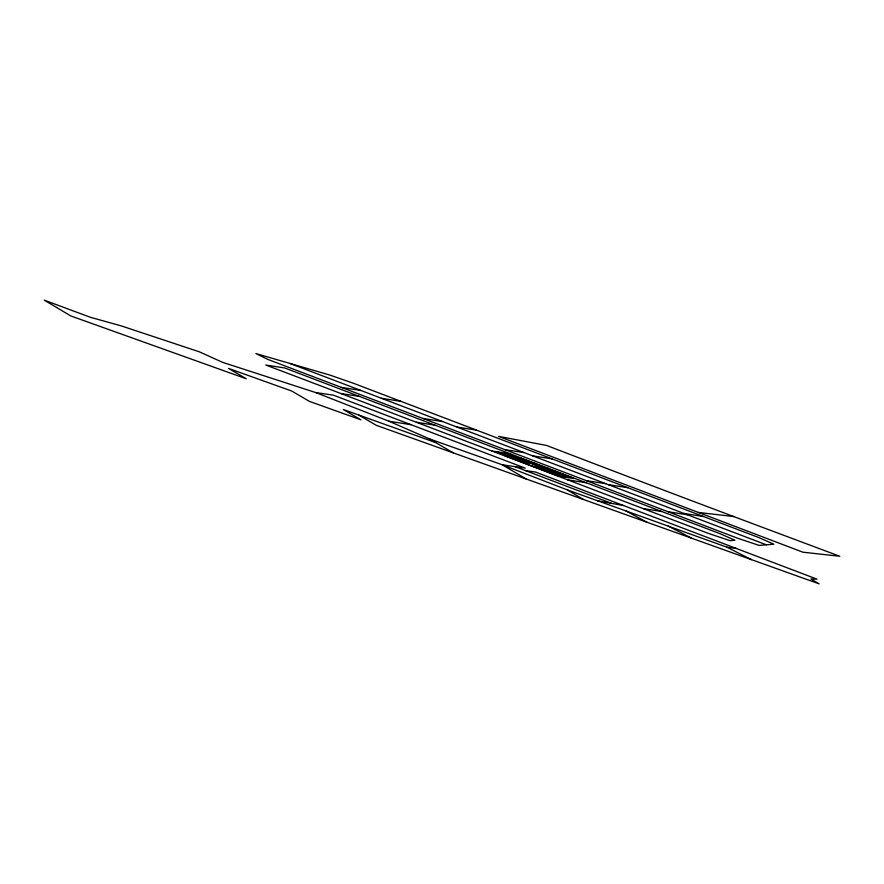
<?xml version="1.0" encoding="UTF-8"?>
<svg xmlns="http://www.w3.org/2000/svg" width="884" height="884" viewBox="0 0 884 884"><rect width="100%" height="100%" fill="white"/><g stroke="black" fill="none" stroke-linecap="round" stroke-linejoin="round"><path stroke-width="1.33" d="M766.373 544.82L773.865 544.19L758.428 537.428L354.053 383.501L329.688 375.004L255.918 353.556L267.808 359.39L737.665 538.245L759.113 545.406L766.373 544.82L289.808 363.401M698.426 512.444L733.621 516.532L839.8 556.279L802.783 552.168L498.554 436.364L546.533 445.437A1436.224 62.642 20.3 0 0 697.156 502.786L733.621 516.532M453.437 452.939L435.69 442.586L343.224 409.48L360.904 419.812L309.466 401.391L291.797 391.071L228.547 368.429L246.216 378.75L70.808 315.953L44.2 300.129L90.544 317.345L121.163 325.864L199.342 351.81L222.558 362.329L315.82 392.595L388.949 421.226L429.624 438.95L502.234 464.774L567.395 489.935L726.902 547.174L736.328 548.467M315.82 392.595L333.423 395.17L525.207 468.133L502.234 464.774L526.113 478.951M525.439 470.586L535.494 472.045L817.015 579.164L810.904 578.998L819.148 583.871L376.374 425.348L358.694 415.016M340.904 393.524L708.482 533.439L730.074 540.665L734.936 540.257L719.93 533.649L284.736 367.976L265.808 365.037L340.904 393.524L359.457 396.43M457.116 427.094L476.465 430.099M388.949 421.226L411.005 424.685M504.753 449.591L524.101 452.597M532.732 455.879L552.091 458.884M586.357 480.653L605.761 483.681M608.369 484.675L627.784 487.703M668.017 511.737L687.376 514.753M341.379 387.402L360.948 390.485M381.38 398.264L400.894 401.336M423.038 418.486L442.553 421.558M416.353 422.243L435.038 425.193M491.979 451.028L510.554 453.945M517.394 457.89L523.383 458.829M530.223 462.774L536.212 463.713M549.052 468.597L543.052 467.658L504.554 453.006M532.875 466.332L538.864 467.271L564.533 477.04M567.605 479.813L586.18 482.73M683.995 513.46L703.498 516.521M643.265 508.609L661.851 511.538M597.628 500.786L623.585 505.571M514.068 457.028L568.136 477.603M497.361 451.879L528.157 463.603L494.963 451.503M515.151 466.664L611.584 503.361M751.466 559.638L726.902 547.174M668.315 526.146L691.829 538.279M625.994 510.963L646.878 522.19M567.395 489.935L583.329 499.438M429.624 438.95L435.69 442.586M519.969 457.945L504.477 455.514L558.533 476.1L574.025 478.531L519.969 457.945"/></g></svg>
